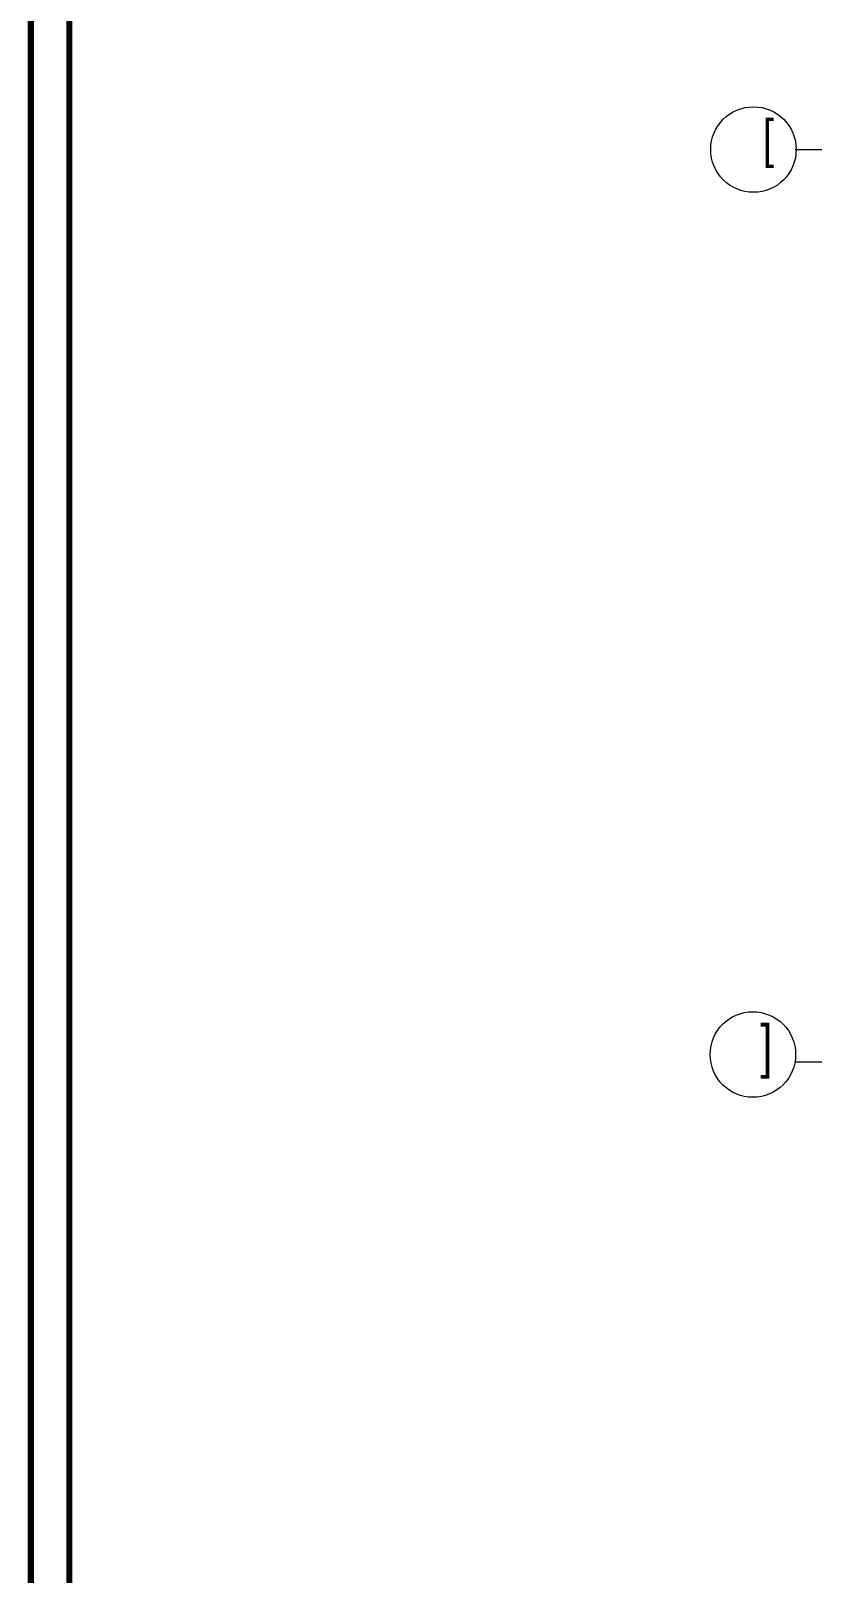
# Model space of a CAD drawing. Extents: x 968 to 1075, y 585 to 652.
# Drawn here: x 968.09 to 976.31, y 617.52 to 633.75 of the extents above; entities that cross this region are included whole.
import ezdxf

# ---------------------------------------------------------------- set-up
doc = ezdxf.new("R2010")
doc.units = 0
doc.header["$MEASUREMENT"] = 0
doc.linetypes.add('CENTER2', pattern=[1.125, 0.75, -0.125, 0.125, -0.125])
doc.linetypes.add('CENTERX2', pattern=[4, 2.5, -0.5, 0.5, -0.5])
doc.layers.get('0').update_dxf_attribs({"linetype": 'CONTINUOUS', "lineweight": 30})
for name, color, linetype, lineweight in [('axis', 1, 'CENTERX2', 5), ('axis no.', 11, 'CONTINUOUS', 20), ('UG-BORDER', 20, 'CONTINUOUS', 80)]:
    doc.layers.add(name, color=color, linetype=linetype, lineweight=lineweight)
doc.styles.add('SOSA2', font='SOSA.shx', dxfattribs={"width": 0.8})

# ---------------------------------------------------------------- blocks, each defined once
blk = doc.blocks.new('UG-DAMANHOUR-LABS-BORD')
at = {"layer": 'UG-BORDER'}
for p, q in [((-96, 66.7), (-96, 0)), ((-96, 0), (-96, 66.7)), ((-95.596, 66.296), (-95.596, 0.404))]:
    blk.add_line(p, q, dxfattribs=at)

msp = doc.modelspace()

# ---------------------------------------------------------------- linework, layer by layer
at = {"layer": 'axis', "linetype": 'CENTER2'}
for p, q in [((976.131, 632.503), (1040.727, 632.503)), ((976.131, 622.903), (1040.727, 622.903))]:
    msp.add_line(p, q, dxfattribs=at)
at = {"layer": 'axis no.'}
for centre in [(975.693, 632.503), (975.687, 622.979)]:
    msp.add_circle(centre, 0.45, dxfattribs=at)

# ---------------------------------------------------------------- block references
msp.add_blockref('UG-DAMANHOUR-LABS-BORD', (1064.087, 585.403))

# ---------------------------------------------------------------- texts
at = {"layer": 'axis no.', "attachment_point": 5, "style": 'SOSA2'}
for s, insert, char_height in [('[', (975.85, 632.563), 0.392), (']', (975.829, 623.007), 0.435)]:
    msp.add_mtext(s, dxfattribs=dict(at, insert=insert, char_height=char_height))

doc.saveas('drawing.dxf')
